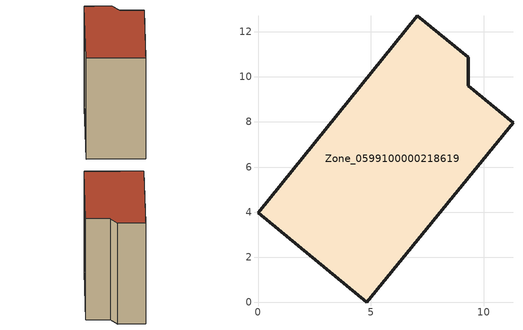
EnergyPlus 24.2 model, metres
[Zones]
Zone_0599100000218619
 floor ground (C_G): 0,3.98 7.07,12.71 9.32,10.87 9.32,9.61 11.3,7.96 4.83,0 z0
 wall outside (C_F): 4.83,0 11.3,7.96 9.32,9.61 9.32,10.87 7.07,12.71 0,3.98 4.83,0 z0:12.22
 roof outside (C_R): 7.07,12.71 0,3.98 4.83,0 11.3,7.96 9.32,9.61 9.32,10.87 z12.22
[BUILDING]
Pand.0599100000218619: North Axis=0; Terrain=City; Loads Convergence Tolerance Value=0.04; Temperature Convergence Tolerance Value=0.4; Solar Distribution=FullExterior; Maximum Number of Warmup Days=25; Minimum Number of Warmup Days=1
[Site:Location]
Rotterdam.The.Hague.AP_ZH_NLD Design_Conditions: Latitude=51.96; Longitude=4.45; Time Zone=1; Elevation=-4.5
[SITE:GROUNDTEMPERATURE:BUILDINGSURFACE]
18, 18, 18, 18, 18, 18, 18, 18, 18, 18, 18, 18
[MATERIAL] Thermal Absorptance=0.9; Solar Absorptance=0.7; Visible Absorptance=0.7
Name | Roughness | Thickness | Conductivity | Density | Specific Heat
G.TI.1946 | MediumSmooth | 0.15 | 1 | 540 | 1210
F.TI.1946 | Rough | 0.3 | 0.857143 | 1920 | 840
R.TI.1946 | MediumRough | 0.2 | 0.1 | 1500 | 1000
[CONSTRUCTION]
C_G: G.TI.1946
C_F: F.TI.1946
C_R: R.TI.1946
[ZONE]
Zone_0599100000218619: Type=1; Multiplier=1; Ceiling Height=Autocalculate; Volume=Autocalculate; Floor Area=autocalculate; Part of Total Floor Area=Yes
[ZONEINFILTRATION:DESIGNFLOWRATE]
Infil_Zone_0599100000218619: Zone or ZoneList or Space or SpaceList=Zone_0599100000218619; Schedule=AlwaysOn; Design Flow Rate Calculation Method=Flow/Area; Flow Rate per Floor Area=0.003; Constant Term Coefficient=1; Temperature Term Coefficient=0; Velocity Term Coefficient=0; Velocity Squared Term Coefficient=0
[HVACTEMPLATE:ZONE:IDEALLOADSAIRSYSTEM]
Zone_0599100000218619: Maximum Heating Supply Air Temperature=50; Minimum Cooling Supply Air Temperature=13; Maximum Heating Supply Air Humidity Ratio=0.0156; Minimum Cooling Supply Air Humidity Ratio=0.0077; Heating Limit=NoLimit; Cooling Limit=NoLimit; Dehumidification Control Type=ConstantSensibleHeatRatio; Cooling Sensible Heat Ratio=0.7; Dehumidification Setpoint=60; Humidification Control Type=None; Humidification Setpoint=30; Outdoor Air Method=None; Outdoor Air Flow Rate per Person=0.00944; Outdoor Air Flow Rate per Zone Floor Area=0; Outdoor Air Flow Rate per Zone=0; Demand Controlled Ventilation Type=None; Outdoor Air Economizer Type=NoEconomizer; Heat Recovery Type=None; Sensible Heat Recovery Effectiveness=0.7; Latent Heat Recovery Effectiveness=0.65
[ZONECONTROL:THERMOSTAT]
ThermostatControl_Zone_0599100000218619: Zone or ZoneList=Zone_0599100000218619; Control Type Schedule=DualSetpointControlType; Control 1=Thermostat_Zone_0599100000218619; Temperature Difference Between Cutout And Setpoint=0
[THERMOSTATSETPOINT:DUALSETPOINT]
Thermostat_Zone_0599100000218619: Heating Setpoint Temperature Schedule=HeatingSetpoint_Zone_0599100000218619; Cooling Setpoint Temperature Schedule=CoolingSetpoint_Zone_0599100000218619
[SCHEDULE:COMPACT]
HeatingSetpoint_Zone_0599100000218619: Through: 12/31, For: AllDays, Until: 24:00, 21
CoolingSetpoint_Zone_0599100000218619: Through: 12/31, For: AllDays, Until: 24:00, 24
DualSetpointControlType: Through: 12/31, For: AllDays, Until: 24:00, 4
AlwaysOn: Through: 12/31, For: AllDays, Until: 24:00, 1
